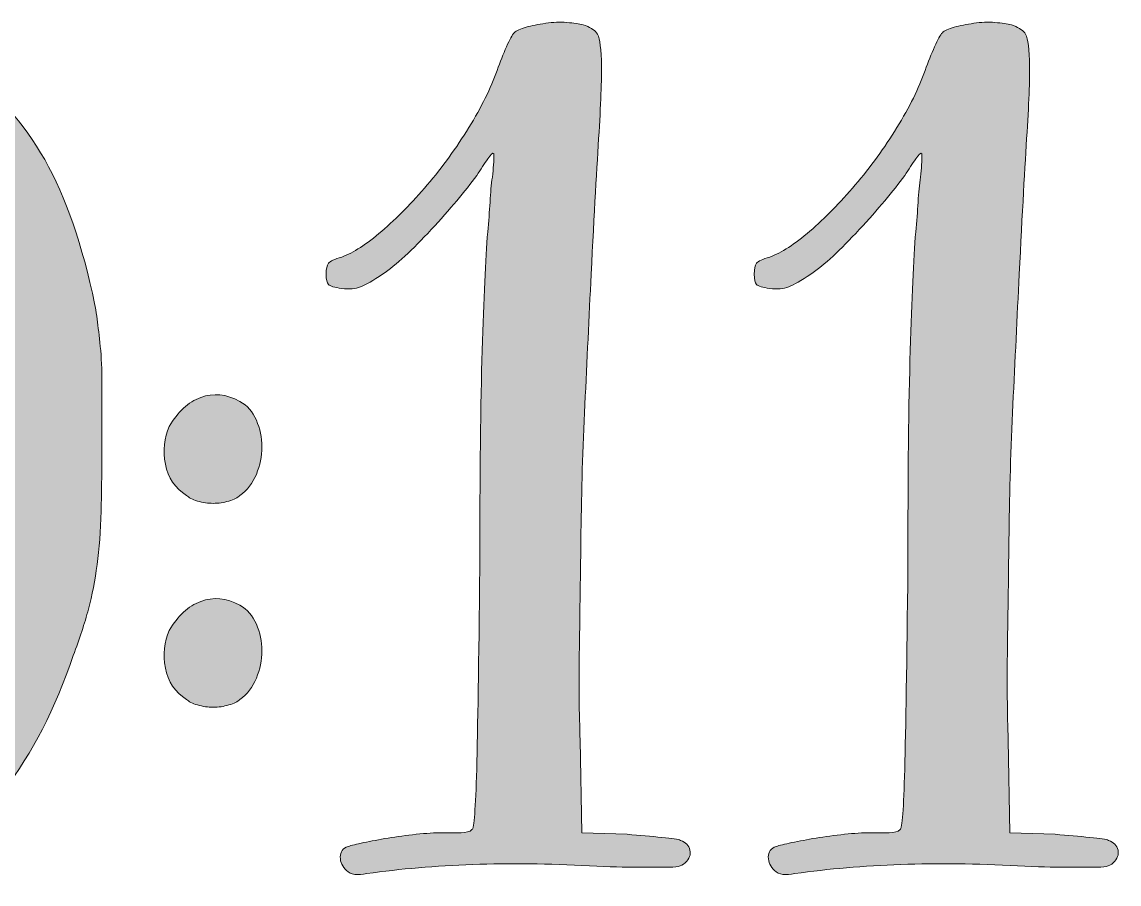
# Model space of a CAD drawing. Header units: inches. Extents: x 217 to 864, y -1016 to -62.
# Drawn here: x 718.2 to 858.1, y -1016.4 to -906.6 of the extents above; entities that cross this region are included whole.
import ezdxf

# ---------------------------------------------------------------- set-up
doc = ezdxf.new("R2010")
doc.units = ezdxf.units.IN
doc.header["$MEASUREMENT"] = 0
doc.layers.add('Layer 1', color=7, linetype='Continuous')

# ---------------------------------------------------------------- blocks, each defined once
blk = doc.blocks.new('block 2')
at = {"layer": 'Layer 1', "true_color": 0x040404}
h = blk.add_hatch(color=18, dxfattribs=at)
h.dxf.hatch_style = 2
edge = h.paths.add_edge_path()
edge.add_spline(control_points=[(802.16, -1010.88), (801.89, -1010.75), (801.09, -1010.62), (799.76, -1010.5), (798.42, -1010.37), (796.96, -1010.24), (795.36, -1010.11), (795.36, -1010.11), (789.56, -1009.91), (789.56, -1009.91), (789.56, -1009.91), (789.36, -998.12), (789.36, -998.12), (789.22, -994.78), (789.19, -990.85), (789.26, -986.31), (789.32, -981.78), (789.39, -976.88), (789.46, -971.62), (789.52, -966.35), (789.69, -960.92), (789.96, -955.32), (790.22, -949.72), (790.49, -944.18), (790.76, -938.72), (791.16, -930.85), (791.49, -924.82), (791.76, -920.62), (792.02, -916.42), (792.12, -913.35), (792.06, -911.42), (791.99, -909.49), (791.79, -908.32), (791.46, -907.92), (791.12, -907.52), (790.56, -907.19), (789.76, -906.92), (789.22, -906.79), (788.52, -906.69), (787.66, -906.62), (786.79, -906.55), (785.89, -906.59), (784.96, -906.72), (784.02, -906.85), (783.19, -907.02), (782.46, -907.22), (781.72, -907.42), (781.22, -907.65), (780.96, -907.92), (780.69, -908.19), (780.36, -908.79), (779.96, -909.72), (779.56, -910.65), (779.16, -911.65), (778.76, -912.72), (777.96, -914.99), (776.76, -917.42), (775.16, -920.02), (773.56, -922.62), (771.79, -925.05), (769.86, -927.32), (767.92, -929.59), (765.99, -931.55), (764.06, -933.22), (762.12, -934.88), (760.42, -935.99), (758.96, -936.52), (758.02, -936.79), (757.46, -937.05), (757.26, -937.32), (757.06, -937.58), (756.96, -938.05), (756.96, -938.72), (756.96, -939.38), (757.06, -939.82), (757.26, -940.02), (757.46, -940.22), (758.02, -940.39), (758.96, -940.52), (759.89, -940.65), (760.69, -940.59), (761.36, -940.32), (762.02, -940.05), (762.96, -939.52), (764.16, -938.72), (765.89, -937.52), (767.96, -935.62), (770.36, -933.02), (772.76, -930.42), (774.69, -928.12), (776.16, -926.12), (776.69, -925.32), (777.16, -924.62), (777.56, -924.02), (777.96, -923.42), (778.22, -923.19), (778.36, -923.32), (778.36, -924.25), (778.29, -925.25), (778.16, -926.32), (778.02, -927.25), (777.92, -928.32), (777.86, -929.52), (777.79, -930.72), (777.69, -931.98), (777.56, -933.32), (777.29, -936.79), (777.06, -941.82), (776.86, -948.42), (776.66, -955.02), (776.56, -964.25), (776.56, -976.12), (776.42, -988.25), (776.29, -996.81), (776.16, -1001.82), (776.02, -1006.81), (775.82, -1009.38), (775.56, -1009.51), (775.29, -1009.78), (774.82, -1009.91), (774.16, -1009.91), (773.49, -1009.91), (772.69, -1009.91), (771.76, -1009.91), (770.82, -1009.91), (769.72, -1009.98), (768.46, -1010.11), (767.19, -1010.24), (765.99, -1010.4), (764.86, -1010.59), (763.72, -1010.78), (762.69, -1010.97), (761.76, -1011.17), (760.82, -1011.36), (760.16, -1011.52), (759.76, -1011.65), (759.09, -1011.9), (758.76, -1012.36), (758.76, -1013), (758.76, -1013.64), (759.02, -1014.22), (759.56, -1014.73), (760.09, -1015.25), (760.96, -1015.38), (762.16, -1015.11), (770.69, -1013.91), (780.16, -1013.58), (790.56, -1014.11), (793.09, -1014.25), (795.12, -1014.31), (796.66, -1014.31), (798.19, -1014.31), (799.36, -1014.31), (800.16, -1014.31), (800.96, -1014.31), (801.52, -1014.28), (801.86, -1014.21), (802.19, -1014.15), (802.49, -1013.99), (802.76, -1013.73), (803.29, -1013.23), (803.49, -1012.69), (803.36, -1012.11), (803.22, -1011.55), (802.82, -1011.13), (802.16, -1010.88)], knot_values=[0, 0, 0, 0, 1, 1, 1, 2, 2, 2, 3, 3, 3, 4, 4, 4, 5, 5, 5, 6, 6, 6, 7, 7, 7, 8, 8, 8, 9, 9, 9, 10, 10, 10, 11, 11, 11, 12, 12, 12, 13, 13, 13, 14, 14, 14, 15, 15, 15, 16, 16, 16, 17, 17, 17, 18, 18, 18, 19, 19, 19, 20, 20, 20, 21, 21, 21, 22, 22, 22, 23, 23, 23, 24, 24, 24, 25, 25, 25, 26, 26, 26, 27, 27, 27, 28, 28, 28, 29, 29, 29, 30, 30, 30, 31, 31, 31, 32, 32, 32, 33, 33, 33, 34, 34, 34, 35, 35, 35, 36, 36, 36, 37, 37, 37, 38, 38, 38, 39, 39, 39, 40, 40, 40, 41, 41, 41, 42, 42, 42, 43, 43, 43, 44, 44, 44, 45, 45, 45, 46, 46, 46, 47, 47, 47, 48, 48, 48, 49, 49, 49, 50, 50, 50, 51, 51, 51, 52, 52, 52, 53, 53, 53, 54, 54, 54, 55, 55, 55, 55], degree=3, periodic=1)
h = blk.add_hatch(color=18, dxfattribs=at)
h.dxf.hatch_style = 2
edge = h.paths.add_edge_path()
edge.add_spline(control_points=[(856.75, -1010.88), (856.48, -1010.75), (855.68, -1010.62), (854.35, -1010.5), (853.02, -1010.37), (851.55, -1010.24), (849.95, -1010.11), (849.95, -1010.11), (844.15, -1009.91), (844.15, -1009.91), (844.15, -1009.91), (843.95, -998.12), (843.95, -998.12), (843.82, -994.78), (843.79, -990.85), (843.85, -986.31), (843.92, -981.78), (843.99, -976.88), (844.05, -971.62), (844.12, -966.35), (844.28, -960.92), (844.55, -955.32), (844.82, -949.72), (845.08, -944.18), (845.35, -938.72), (845.75, -930.85), (846.08, -924.82), (846.35, -920.62), (846.62, -916.42), (846.72, -913.35), (846.65, -911.42), (846.58, -909.49), (846.38, -908.32), (846.05, -907.92), (845.72, -907.52), (845.15, -907.19), (844.35, -906.92), (843.82, -906.79), (843.12, -906.69), (842.25, -906.62), (841.38, -906.55), (840.49, -906.59), (839.55, -906.72), (838.62, -906.85), (837.79, -907.02), (837.05, -907.22), (836.32, -907.42), (835.82, -907.65), (835.55, -907.92), (835.29, -908.19), (834.95, -908.79), (834.55, -909.72), (834.15, -910.65), (833.75, -911.65), (833.35, -912.72), (832.55, -914.99), (831.35, -917.42), (829.75, -920.02), (828.15, -922.62), (826.39, -925.05), (824.45, -927.32), (822.52, -929.59), (820.58, -931.55), (818.65, -933.22), (816.72, -934.88), (815.02, -935.99), (813.55, -936.52), (812.62, -936.79), (812.05, -937.05), (811.85, -937.32), (811.65, -937.58), (811.56, -938.05), (811.56, -938.72), (811.56, -939.38), (811.65, -939.82), (811.85, -940.02), (812.05, -940.22), (812.62, -940.39), (813.55, -940.52), (814.49, -940.65), (815.29, -940.59), (815.95, -940.32), (816.62, -940.05), (817.55, -939.52), (818.76, -938.72), (820.49, -937.52), (822.55, -935.62), (824.95, -933.02), (827.35, -930.42), (829.29, -928.12), (830.75, -926.12), (831.28, -925.32), (831.75, -924.62), (832.15, -924.02), (832.55, -923.42), (832.82, -923.19), (832.95, -923.32), (832.95, -924.25), (832.89, -925.25), (832.75, -926.32), (832.62, -927.25), (832.52, -928.32), (832.45, -929.52), (832.39, -930.72), (832.29, -931.98), (832.15, -933.32), (831.89, -936.79), (831.65, -941.82), (831.45, -948.42), (831.25, -955.02), (831.15, -964.25), (831.15, -976.12), (831.02, -988.25), (830.88, -996.81), (830.75, -1001.82), (830.62, -1006.81), (830.42, -1009.38), (830.15, -1009.51), (829.88, -1009.78), (829.42, -1009.91), (828.75, -1009.91), (828.09, -1009.91), (827.29, -1009.91), (826.35, -1009.91), (825.42, -1009.91), (824.32, -1009.98), (823.05, -1010.11), (821.79, -1010.24), (820.58, -1010.4), (819.45, -1010.59), (818.32, -1010.78), (817.28, -1010.97), (816.35, -1011.17), (815.42, -1011.36), (814.75, -1011.52), (814.35, -1011.65), (813.69, -1011.9), (813.35, -1012.36), (813.35, -1013), (813.35, -1013.64), (813.62, -1014.22), (814.15, -1014.73), (814.69, -1015.25), (815.55, -1015.38), (816.75, -1015.11), (825.29, -1013.91), (834.75, -1013.58), (845.15, -1014.11), (847.69, -1014.25), (849.72, -1014.31), (851.25, -1014.31), (852.78, -1014.31), (853.95, -1014.31), (854.75, -1014.31), (855.55, -1014.31), (856.12, -1014.28), (856.45, -1014.21), (856.78, -1014.15), (857.08, -1013.99), (857.35, -1013.73), (857.88, -1013.23), (858.08, -1012.69), (857.95, -1012.11), (857.82, -1011.55), (857.42, -1011.13), (856.75, -1010.88)], knot_values=[0, 0, 0, 0, 1, 1, 1, 2, 2, 2, 3, 3, 3, 4, 4, 4, 5, 5, 5, 6, 6, 6, 7, 7, 7, 8, 8, 8, 9, 9, 9, 10, 10, 10, 11, 11, 11, 12, 12, 12, 13, 13, 13, 14, 14, 14, 15, 15, 15, 16, 16, 16, 17, 17, 17, 18, 18, 18, 19, 19, 19, 20, 20, 20, 21, 21, 21, 22, 22, 22, 23, 23, 23, 24, 24, 24, 25, 25, 25, 26, 26, 26, 27, 27, 27, 28, 28, 28, 29, 29, 29, 30, 30, 30, 31, 31, 31, 32, 32, 32, 33, 33, 33, 34, 34, 34, 35, 35, 35, 36, 36, 36, 37, 37, 37, 38, 38, 38, 39, 39, 39, 40, 40, 40, 41, 41, 41, 42, 42, 42, 43, 43, 43, 44, 44, 44, 45, 45, 45, 46, 46, 46, 47, 47, 47, 48, 48, 48, 49, 49, 49, 50, 50, 50, 51, 51, 51, 52, 52, 52, 53, 53, 53, 54, 54, 54, 55, 55, 55, 55], degree=3, periodic=1)
h = blk.add_hatch(color=18, dxfattribs=at)
h.dxf.hatch_style = 2
edge = h.paths.add_edge_path()
edge.add_spline(control_points=[(727.75, -944.42), (727.62, -943.42), (727.42, -942.32), (727.15, -941.12), (725.52, -933.79), (723.32, -927.82), (720.55, -923.22), (717.78, -918.62), (714.19, -914.85), (709.76, -911.92), (706.29, -909.65), (702.36, -908.29), (697.96, -907.82), (693.56, -907.35), (689.69, -907.85), (686.36, -909.32), (680.36, -912.12), (675.96, -918.39), (673.16, -928.12), (672.63, -929.85), (672.3, -931.49), (672.17, -933.02), (672.03, -934.55), (671.97, -936.65), (671.97, -939.32), (671.97, -941.05), (671.97, -942.39), (671.97, -943.32), (671.97, -944.25), (672.03, -945.09), (672.17, -945.82), (672.3, -946.55), (672.5, -947.19), (672.77, -947.72), (673.03, -948.25), (673.43, -948.99), (673.96, -949.92), (675.03, -952.18), (676.4, -954.02), (678.06, -955.42), (679.73, -956.82), (681.56, -957.85), (683.56, -958.52), (685.16, -958.92), (687.19, -959.02), (689.66, -958.82), (692.13, -958.62), (694.1, -958.12), (695.56, -957.32), (698.23, -956.12), (700.59, -954.02), (702.66, -951.02), (704.73, -948.02), (706.09, -944.85), (706.76, -941.52), (706.9, -940.72), (706.99, -939.55), (707.06, -938.02), (707.13, -936.49), (707.13, -934.82), (707.06, -933.02), (706.99, -931.22), (706.9, -929.55), (706.76, -928.02), (706.63, -926.49), (706.49, -925.32), (706.36, -924.52), (706.23, -923.99), (706.29, -923.89), (706.56, -924.22), (706.83, -924.55), (707.19, -925.18), (707.66, -926.12), (708.13, -927.05), (708.59, -928.12), (709.06, -929.32), (709.53, -930.52), (709.96, -931.58), (710.36, -932.52), (712.09, -937.58), (713.23, -942.72), (713.77, -947.92), (714.3, -953.12), (714.37, -959.12), (713.96, -965.92), (713.29, -975.78), (711.83, -983.98), (709.56, -990.52), (707.3, -997.05), (704.03, -1002.51), (699.76, -1006.91), (697.63, -1009.18), (695.8, -1010.58), (694.26, -1011.11), (692.73, -1011.65), (690.83, -1011.52), (688.56, -1010.71), (686.43, -1009.91), (684.29, -1008.45), (682.16, -1006.31), (680.03, -1004.18), (678.56, -1001.98), (677.76, -999.71), (676.69, -997.05), (676.03, -994.35), (675.76, -991.61), (675.5, -988.88), (675.56, -985.65), (675.96, -981.91), (676.23, -980.18), (676.5, -978.41), (676.76, -976.61), (677.03, -974.82), (677.29, -973.45), (677.56, -972.52), (677.83, -971.18), (678, -970.28), (678.06, -969.82), (678.13, -969.35), (678.03, -968.92), (677.76, -968.52), (677.23, -967.85), (676.56, -967.62), (675.76, -967.82), (674.96, -968.02), (674.36, -968.52), (673.96, -969.32), (673.3, -970.65), (672.77, -973.12), (672.37, -976.72), (671.97, -980.31), (671.77, -983.85), (671.77, -987.31), (671.77, -992.52), (672.23, -996.65), (673.16, -999.71), (674.1, -1002.78), (675.83, -1005.71), (678.36, -1008.51), (681.3, -1011.72), (684.83, -1014.05), (688.96, -1015.51), (690.96, -1016.18), (693.5, -1016.45), (696.56, -1016.31), (699.63, -1016.18), (702.16, -1015.58), (704.16, -1014.51), (708.43, -1012.38), (712.35, -1009.01), (715.91, -1004.41), (719.48, -999.81), (722.41, -994.11), (724.71, -987.31), (725.52, -985.18), (726.16, -983.21), (726.64, -981.42), (727.11, -979.62), (727.48, -977.72), (727.75, -975.72), (728.02, -973.71), (728.19, -971.45), (728.26, -968.92), (728.33, -966.38), (728.36, -963.32), (728.36, -959.72), (728.36, -956.92), (728.36, -954.59), (728.36, -952.72), (728.36, -950.85), (728.29, -949.25), (728.16, -947.92), (728.02, -946.58), (727.89, -945.42), (727.75, -944.42)], knot_values=[0, 0, 0, 0, 1, 1, 1, 2, 2, 2, 3, 3, 3, 4, 4, 4, 5, 5, 5, 6, 6, 6, 7, 7, 7, 8, 8, 8, 9, 9, 9, 10, 10, 10, 11, 11, 11, 12, 12, 12, 13, 13, 13, 14, 14, 14, 15, 15, 15, 16, 16, 16, 17, 17, 17, 18, 18, 18, 19, 19, 19, 20, 20, 20, 21, 21, 21, 22, 22, 22, 23, 23, 23, 24, 24, 24, 25, 25, 25, 26, 26, 26, 27, 27, 27, 28, 28, 28, 29, 29, 29, 30, 30, 30, 31, 31, 31, 32, 32, 32, 33, 33, 33, 34, 34, 34, 35, 35, 35, 36, 36, 36, 37, 37, 37, 38, 38, 38, 39, 39, 39, 40, 40, 40, 41, 41, 41, 42, 42, 42, 43, 43, 43, 44, 44, 44, 45, 45, 45, 46, 46, 46, 47, 47, 47, 48, 48, 48, 49, 49, 49, 50, 50, 50, 51, 51, 51, 52, 52, 52, 53, 53, 53, 54, 54, 54, 55, 55, 55, 56, 56, 56, 57, 57, 57, 58, 58, 58, 58], degree=3, periodic=1)
edge = h.paths.add_edge_path()
edge.add_spline(control_points=[(702.36, -941.12), (701.7, -943.92), (700.59, -946.38), (699.06, -948.52), (697.53, -950.65), (695.7, -952.32), (693.56, -953.52), (690.49, -954.99), (687.5, -955.25), (684.56, -954.32), (681.63, -953.38), (679.37, -951.38), (677.76, -948.32), (676.83, -946.45), (676.27, -943.89), (676.07, -940.62), (675.87, -937.35), (676.1, -934.39), (676.76, -931.72), (679.7, -919.45), (684.49, -913.19), (691.16, -912.92), (693.43, -912.79), (695.26, -913.42), (696.66, -914.82), (698.06, -916.22), (699.5, -918.79), (700.96, -922.52), (702.16, -925.72), (702.86, -928.92), (703.06, -932.12), (703.26, -935.32), (703.03, -938.32), (702.36, -941.12)], knot_values=[0, 0, 0, 0, 1, 1, 1, 2, 2, 2, 3, 3, 3, 4, 4, 4, 5, 5, 5, 6, 6, 6, 7, 7, 7, 8, 8, 8, 9, 9, 9, 10, 10, 10, 11, 11, 11, 11], degree=3, periodic=1)
h = blk.add_hatch(color=18, dxfattribs=at)
h.dxf.hatch_style = 2
edge = h.paths.add_edge_path()
edge.add_spline(control_points=[(745.96, -954.92), (744.23, -953.98), (742.56, -953.82), (740.96, -954.42), (739.36, -955.02), (738.03, -956.25), (736.96, -958.12), (736.29, -959.58), (736.13, -961.18), (736.46, -962.92), (736.79, -964.65), (737.69, -965.98), (739.16, -966.91), (739.43, -967.18), (739.89, -967.42), (740.56, -967.62), (741.23, -967.82), (741.89, -967.92), (742.56, -967.92), (743.23, -967.92), (743.89, -967.82), (744.56, -967.62), (745.23, -967.42), (745.69, -967.18), (745.96, -966.91), (746.89, -966.25), (747.59, -965.35), (748.06, -964.22), (748.53, -963.08), (748.76, -961.92), (748.76, -960.72), (748.76, -959.52), (748.53, -958.38), (748.06, -957.32), (747.59, -956.25), (746.89, -955.45), (745.96, -954.92)], knot_values=[0, 0, 0, 0, 1, 1, 1, 2, 2, 2, 3, 3, 3, 4, 4, 4, 5, 5, 5, 6, 6, 6, 7, 7, 7, 8, 8, 8, 9, 9, 9, 10, 10, 10, 11, 11, 11, 12, 12, 12, 12], degree=3, periodic=1)
h = blk.add_hatch(color=18, dxfattribs=at)
h.dxf.hatch_style = 2
edge = h.paths.add_edge_path()
edge.add_spline(control_points=[(745.96, -980.91), (744.23, -979.98), (742.56, -979.82), (740.96, -980.42), (739.36, -981.02), (738.03, -982.25), (736.96, -984.12), (736.29, -985.58), (736.13, -987.18), (736.46, -988.91), (736.79, -990.65), (737.69, -991.98), (739.16, -992.91), (739.43, -993.18), (739.89, -993.42), (740.56, -993.62), (741.23, -993.82), (741.89, -993.91), (742.56, -993.91), (743.23, -993.91), (743.89, -993.82), (744.56, -993.62), (745.23, -993.42), (745.69, -993.18), (745.96, -992.91), (746.89, -992.25), (747.59, -991.35), (748.06, -990.21), (748.53, -989.08), (748.76, -987.91), (748.76, -986.71), (748.76, -985.52), (748.53, -984.38), (748.06, -983.32), (747.59, -982.25), (746.89, -981.45), (745.96, -980.91)], knot_values=[0, 0, 0, 0, 1, 1, 1, 2, 2, 2, 3, 3, 3, 4, 4, 4, 5, 5, 5, 6, 6, 6, 7, 7, 7, 8, 8, 8, 9, 9, 9, 10, 10, 10, 11, 11, 11, 12, 12, 12, 12], degree=3, periodic=1)
at = {"layer": 'Layer 1', "lineweight": 0}
for points, knots in [([(802.16, -1010.88), (801.89, -1010.75), (801.09, -1010.62), (799.76, -1010.5), (798.42, -1010.37), (796.96, -1010.24), (795.36, -1010.11), (795.36, -1010.11), (789.56, -1009.91), (789.56, -1009.91), (789.56, -1009.91), (789.36, -998.12), (789.36, -998.12), (789.22, -994.78), (789.19, -990.85), (789.26, -986.31), (789.32, -981.78), (789.39, -976.88), (789.46, -971.62), (789.52, -966.35), (789.69, -960.92), (789.96, -955.32), (790.22, -949.72), (790.49, -944.18), (790.76, -938.72), (791.16, -930.85), (791.49, -924.82), (791.76, -920.62), (792.02, -916.42), (792.12, -913.35), (792.06, -911.42), (791.99, -909.49), (791.79, -908.32), (791.46, -907.92), (791.12, -907.52), (790.56, -907.19), (789.76, -906.92), (789.22, -906.79), (788.52, -906.69), (787.66, -906.62), (786.79, -906.55), (785.89, -906.59), (784.96, -906.72), (784.02, -906.85), (783.19, -907.02), (782.46, -907.22), (781.72, -907.42), (781.22, -907.65), (780.96, -907.92), (780.69, -908.19), (780.36, -908.79), (779.96, -909.72), (779.56, -910.65), (779.16, -911.65), (778.76, -912.72), (777.96, -914.99), (776.76, -917.42), (775.16, -920.02), (773.56, -922.62), (771.79, -925.05), (769.86, -927.32), (767.92, -929.59), (765.99, -931.55), (764.06, -933.22), (762.12, -934.88), (760.42, -935.99), (758.96, -936.52), (758.02, -936.79), (757.46, -937.05), (757.26, -937.32), (757.06, -937.58), (756.96, -938.05), (756.96, -938.72), (756.96, -939.38), (757.06, -939.82), (757.26, -940.02), (757.46, -940.22), (758.02, -940.39), (758.96, -940.52), (759.89, -940.65), (760.69, -940.59), (761.36, -940.32), (762.02, -940.05), (762.96, -939.52), (764.16, -938.72), (765.89, -937.52), (767.96, -935.62), (770.36, -933.02), (772.76, -930.42), (774.69, -928.12), (776.16, -926.12), (776.69, -925.32), (777.16, -924.62), (777.56, -924.02), (777.96, -923.42), (778.22, -923.19), (778.36, -923.32), (778.36, -924.25), (778.29, -925.25), (778.16, -926.32), (778.02, -927.25), (777.92, -928.32), (777.86, -929.52), (777.79, -930.72), (777.69, -931.98), (777.56, -933.32), (777.29, -936.79), (777.06, -941.82), (776.86, -948.42), (776.66, -955.02), (776.56, -964.25), (776.56, -976.12), (776.42, -988.25), (776.29, -996.81), (776.16, -1001.82), (776.02, -1006.81), (775.82, -1009.38), (775.56, -1009.51), (775.29, -1009.78), (774.82, -1009.91), (774.16, -1009.91), (773.49, -1009.91), (772.69, -1009.91), (771.76, -1009.91), (770.82, -1009.91), (769.72, -1009.98), (768.46, -1010.11), (767.19, -1010.24), (765.99, -1010.4), (764.86, -1010.59), (763.72, -1010.78), (762.69, -1010.97), (761.76, -1011.17), (760.82, -1011.36), (760.16, -1011.52), (759.76, -1011.65), (759.09, -1011.9), (758.76, -1012.36), (758.76, -1013), (758.76, -1013.64), (759.02, -1014.22), (759.56, -1014.73), (760.09, -1015.25), (760.96, -1015.38), (762.16, -1015.11), (770.69, -1013.91), (780.16, -1013.58), (790.56, -1014.11), (793.09, -1014.25), (795.12, -1014.31), (796.66, -1014.31), (798.19, -1014.31), (799.36, -1014.31), (800.16, -1014.31), (800.96, -1014.31), (801.52, -1014.28), (801.86, -1014.21), (802.19, -1014.15), (802.49, -1013.99), (802.76, -1013.73), (803.29, -1013.23), (803.49, -1012.69), (803.36, -1012.11), (803.22, -1011.55), (802.82, -1011.13), (802.16, -1010.88)], [0, 0, 0, 0, 1, 1, 1, 2, 2, 2, 3, 3, 3, 4, 4, 4, 5, 5, 5, 6, 6, 6, 7, 7, 7, 8, 8, 8, 9, 9, 9, 10, 10, 10, 11, 11, 11, 12, 12, 12, 13, 13, 13, 14, 14, 14, 15, 15, 15, 16, 16, 16, 17, 17, 17, 18, 18, 18, 19, 19, 19, 20, 20, 20, 21, 21, 21, 22, 22, 22, 23, 23, 23, 24, 24, 24, 25, 25, 25, 26, 26, 26, 27, 27, 27, 28, 28, 28, 29, 29, 29, 30, 30, 30, 31, 31, 31, 32, 32, 32, 33, 33, 33, 34, 34, 34, 35, 35, 35, 36, 36, 36, 37, 37, 37, 38, 38, 38, 39, 39, 39, 40, 40, 40, 41, 41, 41, 42, 42, 42, 43, 43, 43, 44, 44, 44, 45, 45, 45, 46, 46, 46, 47, 47, 47, 48, 48, 48, 49, 49, 49, 50, 50, 50, 51, 51, 51, 52, 52, 52, 53, 53, 53, 54, 54, 54, 55, 55, 55, 55]), ([(856.75, -1010.88), (856.48, -1010.75), (855.68, -1010.62), (854.35, -1010.5), (853.02, -1010.37), (851.55, -1010.24), (849.95, -1010.11), (849.95, -1010.11), (844.15, -1009.91), (844.15, -1009.91), (844.15, -1009.91), (843.95, -998.12), (843.95, -998.12), (843.82, -994.78), (843.79, -990.85), (843.85, -986.31), (843.92, -981.78), (843.99, -976.88), (844.05, -971.62), (844.12, -966.35), (844.28, -960.92), (844.55, -955.32), (844.82, -949.72), (845.08, -944.18), (845.35, -938.72), (845.75, -930.85), (846.08, -924.82), (846.35, -920.62), (846.62, -916.42), (846.72, -913.35), (846.65, -911.42), (846.58, -909.49), (846.38, -908.32), (846.05, -907.92), (845.72, -907.52), (845.15, -907.19), (844.35, -906.92), (843.82, -906.79), (843.12, -906.69), (842.25, -906.62), (841.38, -906.55), (840.49, -906.59), (839.55, -906.72), (838.62, -906.85), (837.79, -907.02), (837.05, -907.22), (836.32, -907.42), (835.82, -907.65), (835.55, -907.92), (835.29, -908.19), (834.95, -908.79), (834.55, -909.72), (834.15, -910.65), (833.75, -911.65), (833.35, -912.72), (832.55, -914.99), (831.35, -917.42), (829.75, -920.02), (828.15, -922.62), (826.39, -925.05), (824.45, -927.32), (822.52, -929.59), (820.58, -931.55), (818.65, -933.22), (816.72, -934.88), (815.02, -935.99), (813.55, -936.52), (812.62, -936.79), (812.05, -937.05), (811.85, -937.32), (811.65, -937.58), (811.56, -938.05), (811.56, -938.72), (811.56, -939.38), (811.65, -939.82), (811.85, -940.02), (812.05, -940.22), (812.62, -940.39), (813.55, -940.52), (814.49, -940.65), (815.29, -940.59), (815.95, -940.32), (816.62, -940.05), (817.55, -939.52), (818.76, -938.72), (820.49, -937.52), (822.55, -935.62), (824.95, -933.02), (827.35, -930.42), (829.29, -928.12), (830.75, -926.12), (831.28, -925.32), (831.75, -924.62), (832.15, -924.02), (832.55, -923.42), (832.82, -923.19), (832.95, -923.32), (832.95, -924.25), (832.89, -925.25), (832.75, -926.32), (832.62, -927.25), (832.52, -928.32), (832.45, -929.52), (832.39, -930.72), (832.29, -931.98), (832.15, -933.32), (831.89, -936.79), (831.65, -941.82), (831.45, -948.42), (831.25, -955.02), (831.15, -964.25), (831.15, -976.12), (831.02, -988.25), (830.88, -996.81), (830.75, -1001.82), (830.62, -1006.81), (830.42, -1009.38), (830.15, -1009.51), (829.88, -1009.78), (829.42, -1009.91), (828.75, -1009.91), (828.09, -1009.91), (827.29, -1009.91), (826.35, -1009.91), (825.42, -1009.91), (824.32, -1009.98), (823.05, -1010.11), (821.79, -1010.24), (820.58, -1010.4), (819.45, -1010.59), (818.32, -1010.78), (817.28, -1010.97), (816.35, -1011.17), (815.42, -1011.36), (814.75, -1011.52), (814.35, -1011.65), (813.69, -1011.9), (813.35, -1012.36), (813.35, -1013), (813.35, -1013.64), (813.62, -1014.22), (814.15, -1014.73), (814.69, -1015.25), (815.55, -1015.38), (816.75, -1015.11), (825.29, -1013.91), (834.75, -1013.58), (845.15, -1014.11), (847.69, -1014.25), (849.72, -1014.31), (851.25, -1014.31), (852.78, -1014.31), (853.95, -1014.31), (854.75, -1014.31), (855.55, -1014.31), (856.12, -1014.28), (856.45, -1014.21), (856.78, -1014.15), (857.08, -1013.99), (857.35, -1013.73), (857.88, -1013.23), (858.08, -1012.69), (857.95, -1012.11), (857.82, -1011.55), (857.42, -1011.13), (856.75, -1010.88)], [0, 0, 0, 0, 1, 1, 1, 2, 2, 2, 3, 3, 3, 4, 4, 4, 5, 5, 5, 6, 6, 6, 7, 7, 7, 8, 8, 8, 9, 9, 9, 10, 10, 10, 11, 11, 11, 12, 12, 12, 13, 13, 13, 14, 14, 14, 15, 15, 15, 16, 16, 16, 17, 17, 17, 18, 18, 18, 19, 19, 19, 20, 20, 20, 21, 21, 21, 22, 22, 22, 23, 23, 23, 24, 24, 24, 25, 25, 25, 26, 26, 26, 27, 27, 27, 28, 28, 28, 29, 29, 29, 30, 30, 30, 31, 31, 31, 32, 32, 32, 33, 33, 33, 34, 34, 34, 35, 35, 35, 36, 36, 36, 37, 37, 37, 38, 38, 38, 39, 39, 39, 40, 40, 40, 41, 41, 41, 42, 42, 42, 43, 43, 43, 44, 44, 44, 45, 45, 45, 46, 46, 46, 47, 47, 47, 48, 48, 48, 49, 49, 49, 50, 50, 50, 51, 51, 51, 52, 52, 52, 53, 53, 53, 54, 54, 54, 55, 55, 55, 55]), ([(727.75, -944.42), (727.62, -943.42), (727.42, -942.32), (727.15, -941.12), (725.52, -933.79), (723.32, -927.82), (720.55, -923.22), (717.78, -918.62), (714.19, -914.85), (709.76, -911.92), (706.29, -909.65), (702.36, -908.29), (697.96, -907.82), (693.56, -907.35), (689.69, -907.85), (686.36, -909.32), (680.36, -912.12), (675.96, -918.39), (673.16, -928.12), (672.63, -929.85), (672.3, -931.49), (672.17, -933.02), (672.03, -934.55), (671.97, -936.65), (671.97, -939.32), (671.97, -941.05), (671.97, -942.39), (671.97, -943.32), (671.97, -944.25), (672.03, -945.09), (672.17, -945.82), (672.3, -946.55), (672.5, -947.19), (672.77, -947.72), (673.03, -948.25), (673.43, -948.99), (673.96, -949.92), (675.03, -952.18), (676.4, -954.02), (678.06, -955.42), (679.73, -956.82), (681.56, -957.85), (683.56, -958.52), (685.16, -958.92), (687.19, -959.02), (689.66, -958.82), (692.13, -958.62), (694.1, -958.12), (695.56, -957.32), (698.23, -956.12), (700.59, -954.02), (702.66, -951.02), (704.73, -948.02), (706.09, -944.85), (706.76, -941.52), (706.9, -940.72), (706.99, -939.55), (707.06, -938.02), (707.13, -936.49), (707.13, -934.82), (707.06, -933.02), (706.99, -931.22), (706.9, -929.55), (706.76, -928.02), (706.63, -926.49), (706.49, -925.32), (706.36, -924.52), (706.23, -923.99), (706.29, -923.89), (706.56, -924.22), (706.83, -924.55), (707.19, -925.18), (707.66, -926.12), (708.13, -927.05), (708.59, -928.12), (709.06, -929.32), (709.53, -930.52), (709.96, -931.58), (710.36, -932.52), (712.09, -937.58), (713.23, -942.72), (713.77, -947.92), (714.3, -953.12), (714.37, -959.12), (713.96, -965.92), (713.29, -975.78), (711.83, -983.98), (709.56, -990.52), (707.3, -997.05), (704.03, -1002.51), (699.76, -1006.91), (697.63, -1009.18), (695.8, -1010.58), (694.26, -1011.11), (692.73, -1011.65), (690.83, -1011.52), (688.56, -1010.71), (686.43, -1009.91), (684.29, -1008.45), (682.16, -1006.31), (680.03, -1004.18), (678.56, -1001.98), (677.76, -999.71), (676.69, -997.05), (676.03, -994.35), (675.76, -991.61), (675.5, -988.88), (675.56, -985.65), (675.96, -981.91), (676.23, -980.18), (676.5, -978.41), (676.76, -976.61), (677.03, -974.82), (677.29, -973.45), (677.56, -972.52), (677.83, -971.18), (678, -970.28), (678.06, -969.82), (678.13, -969.35), (678.03, -968.92), (677.76, -968.52), (677.23, -967.85), (676.56, -967.62), (675.76, -967.82), (674.96, -968.02), (674.36, -968.52), (673.96, -969.32), (673.3, -970.65), (672.77, -973.12), (672.37, -976.72), (671.97, -980.31), (671.77, -983.85), (671.77, -987.31), (671.77, -992.52), (672.23, -996.65), (673.16, -999.71), (674.1, -1002.78), (675.83, -1005.71), (678.36, -1008.51), (681.3, -1011.72), (684.83, -1014.05), (688.96, -1015.51), (690.96, -1016.18), (693.5, -1016.45), (696.56, -1016.31), (699.63, -1016.18), (702.16, -1015.58), (704.16, -1014.51), (708.43, -1012.38), (712.35, -1009.01), (715.91, -1004.41), (719.48, -999.81), (722.41, -994.11), (724.71, -987.31), (725.52, -985.18), (726.16, -983.21), (726.64, -981.42), (727.11, -979.62), (727.48, -977.72), (727.75, -975.72), (728.02, -973.71), (728.19, -971.45), (728.26, -968.92), (728.33, -966.38), (728.36, -963.32), (728.36, -959.72), (728.36, -956.92), (728.36, -954.59), (728.36, -952.72), (728.36, -950.85), (728.29, -949.25), (728.16, -947.92), (728.02, -946.58), (727.89, -945.42), (727.75, -944.42)], [0, 0, 0, 0, 1, 1, 1, 2, 2, 2, 3, 3, 3, 4, 4, 4, 5, 5, 5, 6, 6, 6, 7, 7, 7, 8, 8, 8, 9, 9, 9, 10, 10, 10, 11, 11, 11, 12, 12, 12, 13, 13, 13, 14, 14, 14, 15, 15, 15, 16, 16, 16, 17, 17, 17, 18, 18, 18, 19, 19, 19, 20, 20, 20, 21, 21, 21, 22, 22, 22, 23, 23, 23, 24, 24, 24, 25, 25, 25, 26, 26, 26, 27, 27, 27, 28, 28, 28, 29, 29, 29, 30, 30, 30, 31, 31, 31, 32, 32, 32, 33, 33, 33, 34, 34, 34, 35, 35, 35, 36, 36, 36, 37, 37, 37, 38, 38, 38, 39, 39, 39, 40, 40, 40, 41, 41, 41, 42, 42, 42, 43, 43, 43, 44, 44, 44, 45, 45, 45, 46, 46, 46, 47, 47, 47, 48, 48, 48, 49, 49, 49, 50, 50, 50, 51, 51, 51, 52, 52, 52, 53, 53, 53, 54, 54, 54, 55, 55, 55, 56, 56, 56, 57, 57, 57, 58, 58, 58, 58]), ([(745.96, -954.92), (744.23, -953.98), (742.56, -953.82), (740.96, -954.42), (739.36, -955.02), (738.03, -956.25), (736.96, -958.12), (736.29, -959.58), (736.13, -961.18), (736.46, -962.92), (736.79, -964.65), (737.69, -965.98), (739.16, -966.91), (739.43, -967.18), (739.89, -967.42), (740.56, -967.62), (741.23, -967.82), (741.89, -967.92), (742.56, -967.92), (743.23, -967.92), (743.89, -967.82), (744.56, -967.62), (745.23, -967.42), (745.69, -967.18), (745.96, -966.91), (746.89, -966.25), (747.59, -965.35), (748.06, -964.22), (748.53, -963.08), (748.76, -961.92), (748.76, -960.72), (748.76, -959.52), (748.53, -958.38), (748.06, -957.32), (747.59, -956.25), (746.89, -955.45), (745.96, -954.92)], [0, 0, 0, 0, 1, 1, 1, 2, 2, 2, 3, 3, 3, 4, 4, 4, 5, 5, 5, 6, 6, 6, 7, 7, 7, 8, 8, 8, 9, 9, 9, 10, 10, 10, 11, 11, 11, 12, 12, 12, 12]), ([(745.96, -980.91), (744.23, -979.98), (742.56, -979.82), (740.96, -980.42), (739.36, -981.02), (738.03, -982.25), (736.96, -984.12), (736.29, -985.58), (736.13, -987.18), (736.46, -988.91), (736.79, -990.65), (737.69, -991.98), (739.16, -992.91), (739.43, -993.18), (739.89, -993.42), (740.56, -993.62), (741.23, -993.82), (741.89, -993.91), (742.56, -993.91), (743.23, -993.91), (743.89, -993.82), (744.56, -993.62), (745.23, -993.42), (745.69, -993.18), (745.96, -992.91), (746.89, -992.25), (747.59, -991.35), (748.06, -990.21), (748.53, -989.08), (748.76, -987.91), (748.76, -986.71), (748.76, -985.52), (748.53, -984.38), (748.06, -983.32), (747.59, -982.25), (746.89, -981.45), (745.96, -980.91)], [0, 0, 0, 0, 1, 1, 1, 2, 2, 2, 3, 3, 3, 4, 4, 4, 5, 5, 5, 6, 6, 6, 7, 7, 7, 8, 8, 8, 9, 9, 9, 10, 10, 10, 11, 11, 11, 12, 12, 12, 12])]:
    blk.add_open_spline(points, degree=3, knots=knots, dxfattribs=at)

msp = doc.modelspace()

# ---------------------------------------------------------------- block references
at = {"layer": 'Layer 1'}
msp.add_blockref('block 2', (0, 0), dxfattribs=at)

doc.saveas('drawing.dxf')
